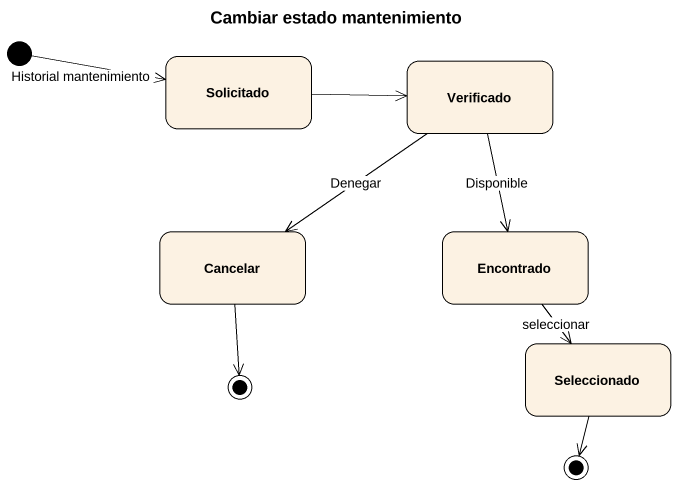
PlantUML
@startuml
title Cambiar estado mantenimiento
hide empty description
state Solicitado
state Verificado
state Cancelar
state Encontrado
state Seleccionado
state final1 <<end>>
state final2 <<end>>
[*] -right-> Solicitado : Historial mantenimiento
Solicitado -right-> Verificado
Verificado --> Cancelar : Denegar
Verificado --> Encontrado : Disponible
Cancelar --> final1
Encontrado --> Seleccionado : seleccionar
Seleccionado --> final2
@enduml
